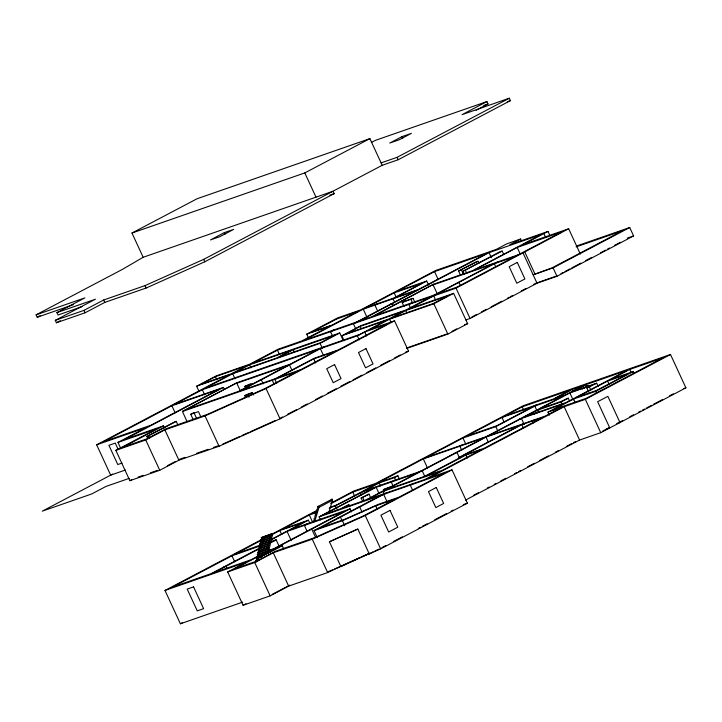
<?xml version="1.0" encoding="UTF-8"?>
<svg xmlns="http://www.w3.org/2000/svg" width="722" height="722" viewBox="0 0 722 722"><rect width="100%" height="100%" fill="white"/><g stroke="black" fill="none" stroke-linecap="round" stroke-linejoin="round"><path stroke-width="1.08" d="M262.005 542.655L262.745 539.442M268.178 553.278L272.42 535.101L271.788 533.748L261.301 537.592L261.924 538.937L271.346 535.661L270.723 534.316L261.301 537.592M314.765 521.32L318.998 507.34L318.537 506.339L317.68 506.636L317.743 508.938L316.886 509.236L316.958 511.546L316.101 511.844L316.173 514.145L315.315 514.452L315.776 515.454L314.918 515.752L314.991 518.053L314.124 518.351L314.196 520.661L313.339 520.959L313.808 521.961L312.942 522.259M328.961 512.033L332.544 500.202L332.084 499.2L331.227 499.498M358.762 321.263L489.056 252.646L541.283 234.479L472.594 270.651L433.552 284.233L374.429 315.812L456.945 287.112L561.526 232.033L517.178 247.456L474.21 270.091L518.558 254.667M224.38 389.447L223.441 387.425L174.092 404.591L202.313 389.727L318.411 349.34L290.334 364.132L237.285 382.579L182.413 411.486L187.079 421.594M242.61 602.139L180.392 623.781L164.986 590.452L246.193 562.203L227.683 571.95L243.079 605.289L270.154 595.867L288.674 586.12L327.662 572.555L345.585 564.108M465.491 500.12L579.576 440.041L600.74 432.677L685.9 387.831L670.494 354.493L585.334 399.347L564.171 406.712L429.265 477.756L452.008 469.851L467.405 503.18L380.656 548.873L369.267 553.964L357.832 529.027L329.431 541.762L340.919 566.626L341.668 565.822L334.602 568.981M369.267 553.964L373.066 551.798M344.114 340.676L341.84 335.757L386.469 320.234L357.336 335.82L320.36 348.681L323.627 355.756M406.73 348.41L447.866 334.096L467.639 323.691L453.624 293.358L409.32 308.772L433.714 295.921L456.042 288.15L568.656 228.766L580.335 254.036M576.102 246.888L622.508 230.751L552.149 267.799L533.134 274.811L553.097 267.871L629.719 227.52L633.6 235.923L556.987 276.273L537.024 283.223L470.058 318.483L465.807 319.963M81.992 306.679L58.04 315.009L56.93 312.59L95.448 299.197L55.287 320.342L56.397 322.761L85.097 312.779L104.771 302.419L146.124 288.033L204.804 261.779L334.151 193.649L333.041 191.24L143.173 257.276L131.973 233.035L197.07 198.749L369.89 138.633L382.209 165.293L398.192 159.733L510.418 100.638L509.299 98.219L462.071 114.645L486.917 101.567L488.027 103.977L476.105 110.258M143.173 257.276L122.46 269.36L36.1 314.837L37.219 317.256L73.265 304.72M131.973 233.035L304.792 172.919L369.89 138.633M37.219 317.256L40.197 315.685M371.37 142.469L375.35 140.375L486.917 101.567M56.93 312.59L84.871 297.879L36.1 314.837M401.937 136.648L389.772 143.055L399.239 139.761L411.405 133.353L401.937 136.648L402.677 138.263M224.334 232.628L210.463 239.939L219.822 236.681L233.693 229.37L224.334 232.628L225.083 234.244M56.397 322.761L60.314 320.694M55.287 320.342L83.987 310.361L103.661 300L145.005 285.614L203.685 259.36L382.209 165.293M381.099 162.883L397.082 157.324L509.299 98.219M198.974 391.261L196.646 386.207L216.374 375.81L249.613 364.249L278.358 349.114L301.769 340.974L330.171 326.01L306.76 334.151L308.628 338.194M215.436 376.685L200.806 384.384L276.58 358.067L291.255 350.332L215.436 376.685L216.844 379.718M125.366 470.031L110.665 475.139L96.649 444.806L229.885 374.646L196.646 386.207M232.006 373.536L246.626 365.837M306.76 334.151L337.607 317.915L361.018 309.765L435.447 270.57L496.158 249.451L506.934 243.774L520.58 239.027L521.519 241.049M171.881 405.755L103.86 441.575L151.015 425.177L219.037 389.348L171.881 405.755L175.148 412.831M343.022 340.044L339.755 332.968L320.063 343.338L232.683 373.734L205.499 388.048L359.276 334.557M234.903 372.561L249.577 364.836L250.985 367.868M431.233 296.661L277.456 350.152L252.375 363.365L339.755 332.968M365.955 307.734L394.095 297.942L422.334 283.069L394.194 292.861L304.251 340.224L371.938 316.687L433.552 284.233M355.729 328.799L353.392 323.736L487.07 253.341L434.545 271.607L396.938 291.408L426.72 281.057L428.588 285.1M377.597 303.682L374.889 305.108L377.696 311.173M293.303 349.674L279.27 357.065L320.758 342.634L334.782 335.243L293.303 349.674L294.233 351.695M120.773 448.47L117.975 442.405L145.997 427.641L96.649 444.806M223.441 387.425L125.186 439.175L163.407 425.872L164.345 427.893M333.925 329.909L330.541 331.687L332.409 335.73M426.72 281.057L393.03 298.791L394.438 301.832M237.285 382.579L182.413 411.486L297.13 371.577M453.624 293.358L433.85 303.772L389.546 319.178L370.539 329.187L394.537 320.839L408.553 351.172L280.046 418.85L219.055 446.241L178.903 460.203L159.743 470.293L129.861 480.69L115.845 450.357L156.196 429.112L117.975 442.405M163.407 425.872L123.056 447.126L146.62 438.931L165.789 428.841L207.774 414.229L264.541 388.743L335.802 351.208L313.736 358.888L274.829 379.339L276.688 383.373M460.474 275.055L458.605 271.012L475.148 262.303L478 261.31L478.93 263.331M458.605 271.012L478 261.31M520.58 239.027L509.804 244.704L547.998 231.419L549.839 235.408M147.793 438.57L146.864 436.548L174.39 422.054L176.258 421.404L177.657 424.428M146.864 436.548L176.258 421.404M404.004 306.561L402.136 302.527L404.266 301.408L413.083 298.339L414.951 302.383M193.072 419.383L190.725 414.302L193.92 412.623L196.736 418.715M464.219 274.261L462.856 271.301L499.588 251.951L502.169 251.057L503.577 254.09M245.76 388.436L244.83 386.414L246.762 385.404M462.856 271.301L502.169 251.057M341.84 335.757L361.334 325.496L405.963 309.973L493.316 263.972L433.128 284.901L437.333 293.998M402.136 302.527L413.083 298.339M360.179 326.371L345.459 334.124L388.598 319.115L403.327 311.363L360.179 326.371L361.117 328.393M115.845 450.357L145.727 439.969L164.887 429.879L205.039 415.908L266.03 388.517L394.537 320.839M287.356 365.684L238.576 391.378L188.045 408.95M323.646 346.948L240.3 390.846L275.732 378.527L313.971 358.383L338.149 349.971L387.326 324.079L364.682 331.958L357.336 335.82L359.204 339.863M412.244 302.662L408.869 304.44L410.267 307.473M547.998 231.419L522.593 244.785L568.656 228.766M436.223 294.323L497.837 261.878M405.791 310.523L391.523 318.041L433.227 303.538L447.496 296.02L405.791 310.523L406.73 312.545M245.697 397.678L244.767 395.656L246.626 394.681M112.65 474.092L42.291 511.149L91.64 493.983L105.908 486.466L129.274 478.343M129.861 480.69L131.765 479.688M167.342 465.726L175.013 461.692M471.926 316.94L476.728 314.404M481.538 311.877L486.348 309.341M491.159 306.805L496.926 303.772M497.873 303.267L501.673 301.273M507.422 298.24L509.38 297.211M510.364 296.697L512.331 295.659M521.194 290.993L526.121 288.394M533.54 284.486L537.439 282.437M280.533 418.029L282.51 416.991M287.446 414.392L296.336 409.708M301.273 407.109L307.193 403.986M315.532 399.6L322.391 395.99M327.283 393.409L336.1 388.761M341.001 386.189L349.818 381.541M353.148 379.79L362.002 375.124M366.92 372.534L375.774 367.877M380.684 365.287L389.537 360.621M394.456 358.031L400.358 354.926M560.994 273.602L562.97 272.555M564.956 271.508L569.911 268.9M571.887 267.862L580.804 263.16M585.759 260.552L591.706 257.42M600.623 252.727L605.577 250.119M607.563 249.072L609.539 248.025M614.494 245.417L620.442 242.285M451.999 331.362L456.755 328.853M317.68 506.636L332.084 499.2M318.998 507.34L332.544 500.202M260.859 539.505L270.281 536.229L270.903 537.574L261.481 540.85L260.859 539.505L261.924 538.937M270.723 534.316L271.788 533.748M164.986 590.452L262.339 539.181M271.282 534.47L316.976 510.4M330.884 503.081L353.735 491.05L375.693 483.406L523.143 405.755L670.494 354.493M259.514 546.184L231.942 555.778L172.522 587.067L251.184 559.712L258.061 556.084M261.274 540.327L234.858 554.243L261.337 544.677M272.032 534.659L279.856 530.544L304.386 522.006L271.12 539.524M316.651 512.476L309.314 515.03L282.212 529.298L308.42 520.183L309.819 523.215M317.093 510.932L312.13 513.541L317.445 511.69M330.974 503.622L352.796 492.133L377.245 483.623L336.587 505.039L330.207 507.259M260.416 541.419L269.829 538.143L270.452 539.487L261.039 542.763L260.416 541.419L261.481 540.85M270.281 536.229L271.346 535.661M259.965 543.332L269.387 540.056L270.01 541.401L260.588 544.677L259.965 543.332L261.039 542.763M269.829 538.143L270.903 537.574M486.466 436.53L562.772 396.342L534.794 406.071L495.797 426.612L462.982 438.028L378.31 482.621L397.894 475.807L399.293 478.839M505.328 415.728L553.575 398.941L570.452 390.051L522.205 406.838L465.898 436.494L496.817 425.736L536.247 404.97M259.523 545.245L268.936 541.969L269.559 543.314L260.146 546.59L259.523 545.245L260.588 544.677M269.387 540.056L270.452 539.487M271.156 539.812L287.058 531.437L344.448 511.474L273.809 548.675L268.882 550.39M308.42 520.183L290.659 529.542L350.134 508.848L351.542 511.88M329.223 508.098C345.45 502.494 359.285 491.384 376.18 487.305L417.054 473.081M397.894 475.807L394.492 477.603L379.149 482.937L363.717 491.059L422.18 470.726L424.987 476.791M259.072 547.159L268.494 543.883L269.116 545.227L259.694 548.503L259.072 547.159L260.146 546.59M268.936 541.969L270.01 541.401M211.293 573.584L259.92 547.971M373.364 488.316L319.142 516.871L320.541 519.903M213.685 572.754L260.434 548.133M268.494 543.883L269.559 543.314M270.272 542.953L276.174 539.839L278.981 545.904M317.292 537.646L314.025 530.58L320.054 527.872L344.755 519.289L378.084 504.434L399.095 497.124L444.472 473.226L319.142 516.871L376.18 487.305L378.978 493.361M307.969 523.522L304.377 525.408L307.193 531.5M258.178 550.985L267.6 547.709L268.223 549.054L258.81 552.33L258.178 550.985L268.674 547.141L268.052 545.796L258.629 549.072L259.252 550.417M268.052 545.796L269.116 545.227M394.483 480.365L391.27 482.052L393.129 486.096M362.489 501.005L361.108 498.027L369.005 494.146L370.873 498.189M349.827 506.718L348.906 504.732L342.318 508.207L424.843 479.498L439.933 471.547L381.135 491.998M361.108 498.027L369.005 494.146M462.242 444.96L459.878 446.205L461.746 450.239M257.736 552.899L267.158 549.622L267.781 550.967L258.359 554.243L257.736 552.899L258.81 552.33M267.6 547.709L268.674 547.141M257.294 554.812L266.707 551.536L267.33 552.881L257.916 556.166L257.294 554.812L258.359 554.243M267.158 549.622L268.223 549.054M572.483 389.348L555.462 398.309L565.858 394.699L582.88 385.728L572.483 389.348L573.421 391.369L586.12 384.609L586.887 386.279L588.114 385.846L582.239 388.941M384.312 491.628L383.382 489.615L392.732 485.888L484.101 437.776L423.309 458.921L427.505 468.009M266.707 551.536L267.781 550.967M258.503 556.31L235.219 568.575L256.815 561.057L275.326 551.31L315.162 537.457L363.753 515.734L395.71 498.911L375.738 505.851L342.408 520.706L314.025 530.58L380.738 495.445M366.045 499.949L390.133 487.26L383.382 489.615M367.958 499.281L383.048 491.339L384.447 494.362M486.014 437.108L385.981 489.796L424.464 476.403L463.334 455.934L458.632 457.567L519.795 425.357L486.014 437.108L488.352 442.162M488.379 435.862L521.428 418.453L524.235 424.518M588.719 391.965L586.851 387.931L591.823 385.313L569.875 392.948L539.614 408.878L561.572 401.242L568.268 398.174L569.667 401.206M350.134 508.848L275.912 547.944L282.248 545.742L283.647 548.774M525.093 416.747L537.818 410.051L538.585 411.711L539.812 411.287L535.895 413.345M256.581 561.906L255.949 560.552L257.023 559.992L256.4 558.638L261.653 556.617M267.33 552.881L256.842 556.725L257.465 558.079M257.736 560.895L256.806 558.882L278.602 547.411L269.18 550.687L270.118 552.7M256.806 558.882L282.248 545.742M533.693 414.293L538.585 411.711M581.995 388.851L586.887 386.279M320.054 527.872L386.766 492.738M227.683 571.95L254.758 562.537L273.268 552.781L312.265 539.217L365.251 515.535L452.008 469.851M598.096 386.234L596.697 383.202L572.167 391.739L584.91 385.025L627.445 370.233L566.4 402.38L523.865 417.172L536.59 410.475L561.12 401.937L568.268 398.174M586.851 387.931L596.697 383.202M524.226 423.399L463.343 455.456L484.381 448.136L542.899 417.325L521.862 424.635L523.26 427.668M465.861 455.059L426.413 475.834L442.297 470.311L481.745 449.535L465.861 455.059L467.26 458.082M549.352 415.15L547.953 412.118L564.081 403.625L519.515 419.121M633.14 371.595L595.704 391.315L573.566 399.013L553.043 409.825L586.273 398.264L662.967 357.877L629.728 369.438L611.002 379.303L633.14 371.595L634.069 373.617M607.599 381.063L576.842 397.262L596.598 390.385L627.355 374.186L607.599 381.063L609.007 384.086M413.372 483.487L410.249 485.13L412.569 490.139M534.749 419.735L532.385 420.98L533.314 423.002M180.392 623.781L182.377 622.734M243.079 605.289L246.003 603.745M272.212 594.396L289.757 585.154M473.479 495.328L478.406 492.729M487.278 488.054L489.254 487.016M494.182 484.426L496.158 483.388M500.779 480.951L505.77 478.325M514.741 473.596L516.735 472.54M518.739 471.493L520.733 470.446M527.683 466.782L534.442 463.226M539.415 460.6L548.359 455.889M555.317 452.225L558.305 450.654M566.644 446.259L571.616 443.642M573.611 442.595L575.605 441.548M602.635 431.088L609.26 427.604M617.68 423.173L622.653 420.547M629.62 416.883L633.6 414.789M638.573 412.163L640.558 411.116M642.553 410.069L644.538 409.022M646.533 407.975L651.506 405.358M653.491 404.311L662.444 399.591M669.411 395.927L673.391 393.824M382.055 547.538L385.936 545.498M393.68 541.419L402.398 536.834M418.39 528.405L420.33 527.385M422.28 526.356L427.135 523.802M434.761 519.786L446.349 513.685M451.178 511.14L453.109 510.12M222.8 444.111L240.038 436.368M242.06 435.456L248.142 432.731M250.173 431.819L275.515 420.439M270.714 542.285L276.174 539.839L269.902 542.023M347.616 563.196L369.926 553.196L340.919 566.626M329.431 541.762L357.778 529.1M332.589 569.884L327.725 571.779M342.688 565.371L359.89 557.682M361.921 556.77L367.994 554.063M375.088 550.886L379.149 549.072M483.776 105.457L488.027 103.977M507.268 101.73L510.418 100.638M329.891 195.13L334.151 193.649M395.737 297.374L418.471 289.459M415.773 290.885L363.247 309.151L366.984 317.247M515.057 256.509L494.335 263.72L495.734 266.752M390.349 304.269L392.344 303.583L393.282 305.605M401.288 301.227L403.778 300.361L404.266 301.408M457.297 282.934L458.903 282.374L460.302 285.407M576.995 245.859L629.719 227.52M627.274 238.125L633.6 235.923M538.747 282.221L556.039 276.21M259.171 380.53L261.301 379.79L263.169 383.833M250.859 383.797L247.727 384.889L248.657 386.911M244.83 386.414L252.14 383.869M278.457 377.462L300.532 369.781M252.483 392.47L247.556 394.185L248.955 397.217M190.725 414.302L198.433 411.621L200.779 416.702M244.767 395.656L252.664 392.912L253.593 394.934M464.535 324.765L467.639 323.691M406.576 348.013L447.243 333.862M405.421 352.264L408.553 351.172M122.018 463.055L117.776 464.535L108.905 445.33L115.258 443.127L118.065 449.183M179.796 459.165L185.049 457.342M196.592 453.326L208.144 449.31M213.387 447.487L218.64 445.654M138.101 477.098L143.218 475.32M150.393 472.82L157.567 470.329M532.899 406.739L501.98 417.487L504.308 422.541M547.953 412.118L562.194 407.163L545.263 416.08L425.673 457.676M455.059 453.073L456.972 452.405L459.77 458.461M348.906 504.732L340.757 508.748L325.171 514.172M683.779 388.571L685.9 387.831M265.091 537.646L272.42 535.101M357.074 507.909L359.709 506.988L362.029 511.997M337.806 518.053L340.441 517.142L342.309 521.176M309.621 529.813L311.723 529.082L315.46 537.159M616.678 423.697L619.981 422.55L607.87 396.351L597.663 401.721L609.774 427.92L606.471 429.067M223.612 567.095L226.004 566.265L226.943 568.286M256.4 558.638L261.635 556.815M255.949 560.552L258.043 559.821M463.271 504.624L467.405 503.18M629.728 369.438L631.127 372.462M543.865 233.576L545.715 237.565M553.097 267.871L556.987 276.273M595.704 391.315L596.634 393.337M589.432 387.028L590.831 390.06M524.741 251.888L534.867 273.818M523.008 252.89L537.024 283.223M517.178 247.456L520.454 254.541M585.334 399.347L600.74 432.677M573.566 399.013L574.965 402.046M569.875 392.948L573.142 400.015M564.171 406.712L579.576 440.041M561.12 401.937L562.05 403.959M489.056 252.646L491.393 257.7M534.794 406.071L536.663 410.114M465.437 270.398L466.845 273.43M461.457 270.028L463.325 274.071M522.205 406.838L523.603 409.87M397.082 157.324L398.192 159.733M456.042 288.15L470.058 318.483M434.545 271.607L438.281 279.694M495.797 426.612L497.666 430.655M433.714 295.921L435.583 299.964M433.85 303.772L447.866 334.096M410.953 299.459L412.352 302.491M462.982 438.028L465.78 444.084M394.194 292.861L396.062 296.904M389.546 319.178L390.945 322.211M304.792 172.919L316.001 197.16M364.682 331.958L366.55 336.001M394.492 477.603L395.891 480.626M320.063 343.338L322.31 348.221M379.149 482.937L380.548 485.969M383.653 494.38L387.389 502.467M313.736 358.888L315.604 362.931M375.738 505.851L377.137 508.884M362.67 497.485L364.05 500.463M360.323 492.846L361.262 494.868M365.251 515.535L380.656 548.873M352.796 492.133L354.655 496.167M291.823 369.998L289.486 364.944L236.834 383.256L240.57 391.342M277.456 350.152L279.324 354.195M335.513 505.914L336.912 508.947M342.408 520.706L344.737 525.76M272.248 380.232L274.116 384.266M266.03 388.517L280.046 418.85M203.685 259.36L204.804 261.779M309.314 515.03L312.608 522.168M312.265 539.217L327.662 572.555M232.683 373.734L235.02 378.788M287.058 531.437L291.264 540.525M279.856 530.544L281.724 534.578M202.313 389.727L204.642 394.781M273.268 552.781L288.674 586.12M145.005 285.614L146.124 288.033M205.039 415.908L219.055 446.241M258.205 558.404L259.135 560.407M254.758 562.537L270.154 595.867M231.942 555.778L234.74 561.833M164.887 429.879L178.903 460.203M103.661 300L104.771 302.419M148.732 435.898L149.671 437.92M145.727 439.969L159.743 470.293M83.987 310.361L85.097 312.779M336.705 318.953L311.714 332.111L332.328 324.945L357.318 311.778L336.705 318.953M517.268 262.42L509.172 266.689L516.817 283.223L524.903 278.963L517.268 262.42M334.557 364.583L326.732 368.698L333.212 382.714L341.037 378.59L334.557 364.583M365.973 348.591L358.491 352.535L365.558 367.823L373.039 363.888L365.973 348.591M390.024 510.391L380.909 515.192L388.671 531.988L397.786 527.186L390.024 510.391M436.268 487.494L428.462 491.61L435.835 507.566L443.642 503.46L436.268 487.494M193.559 586.887L187.206 589.098L197.268 610.866L203.622 608.655L193.559 586.887"/></g></svg>
